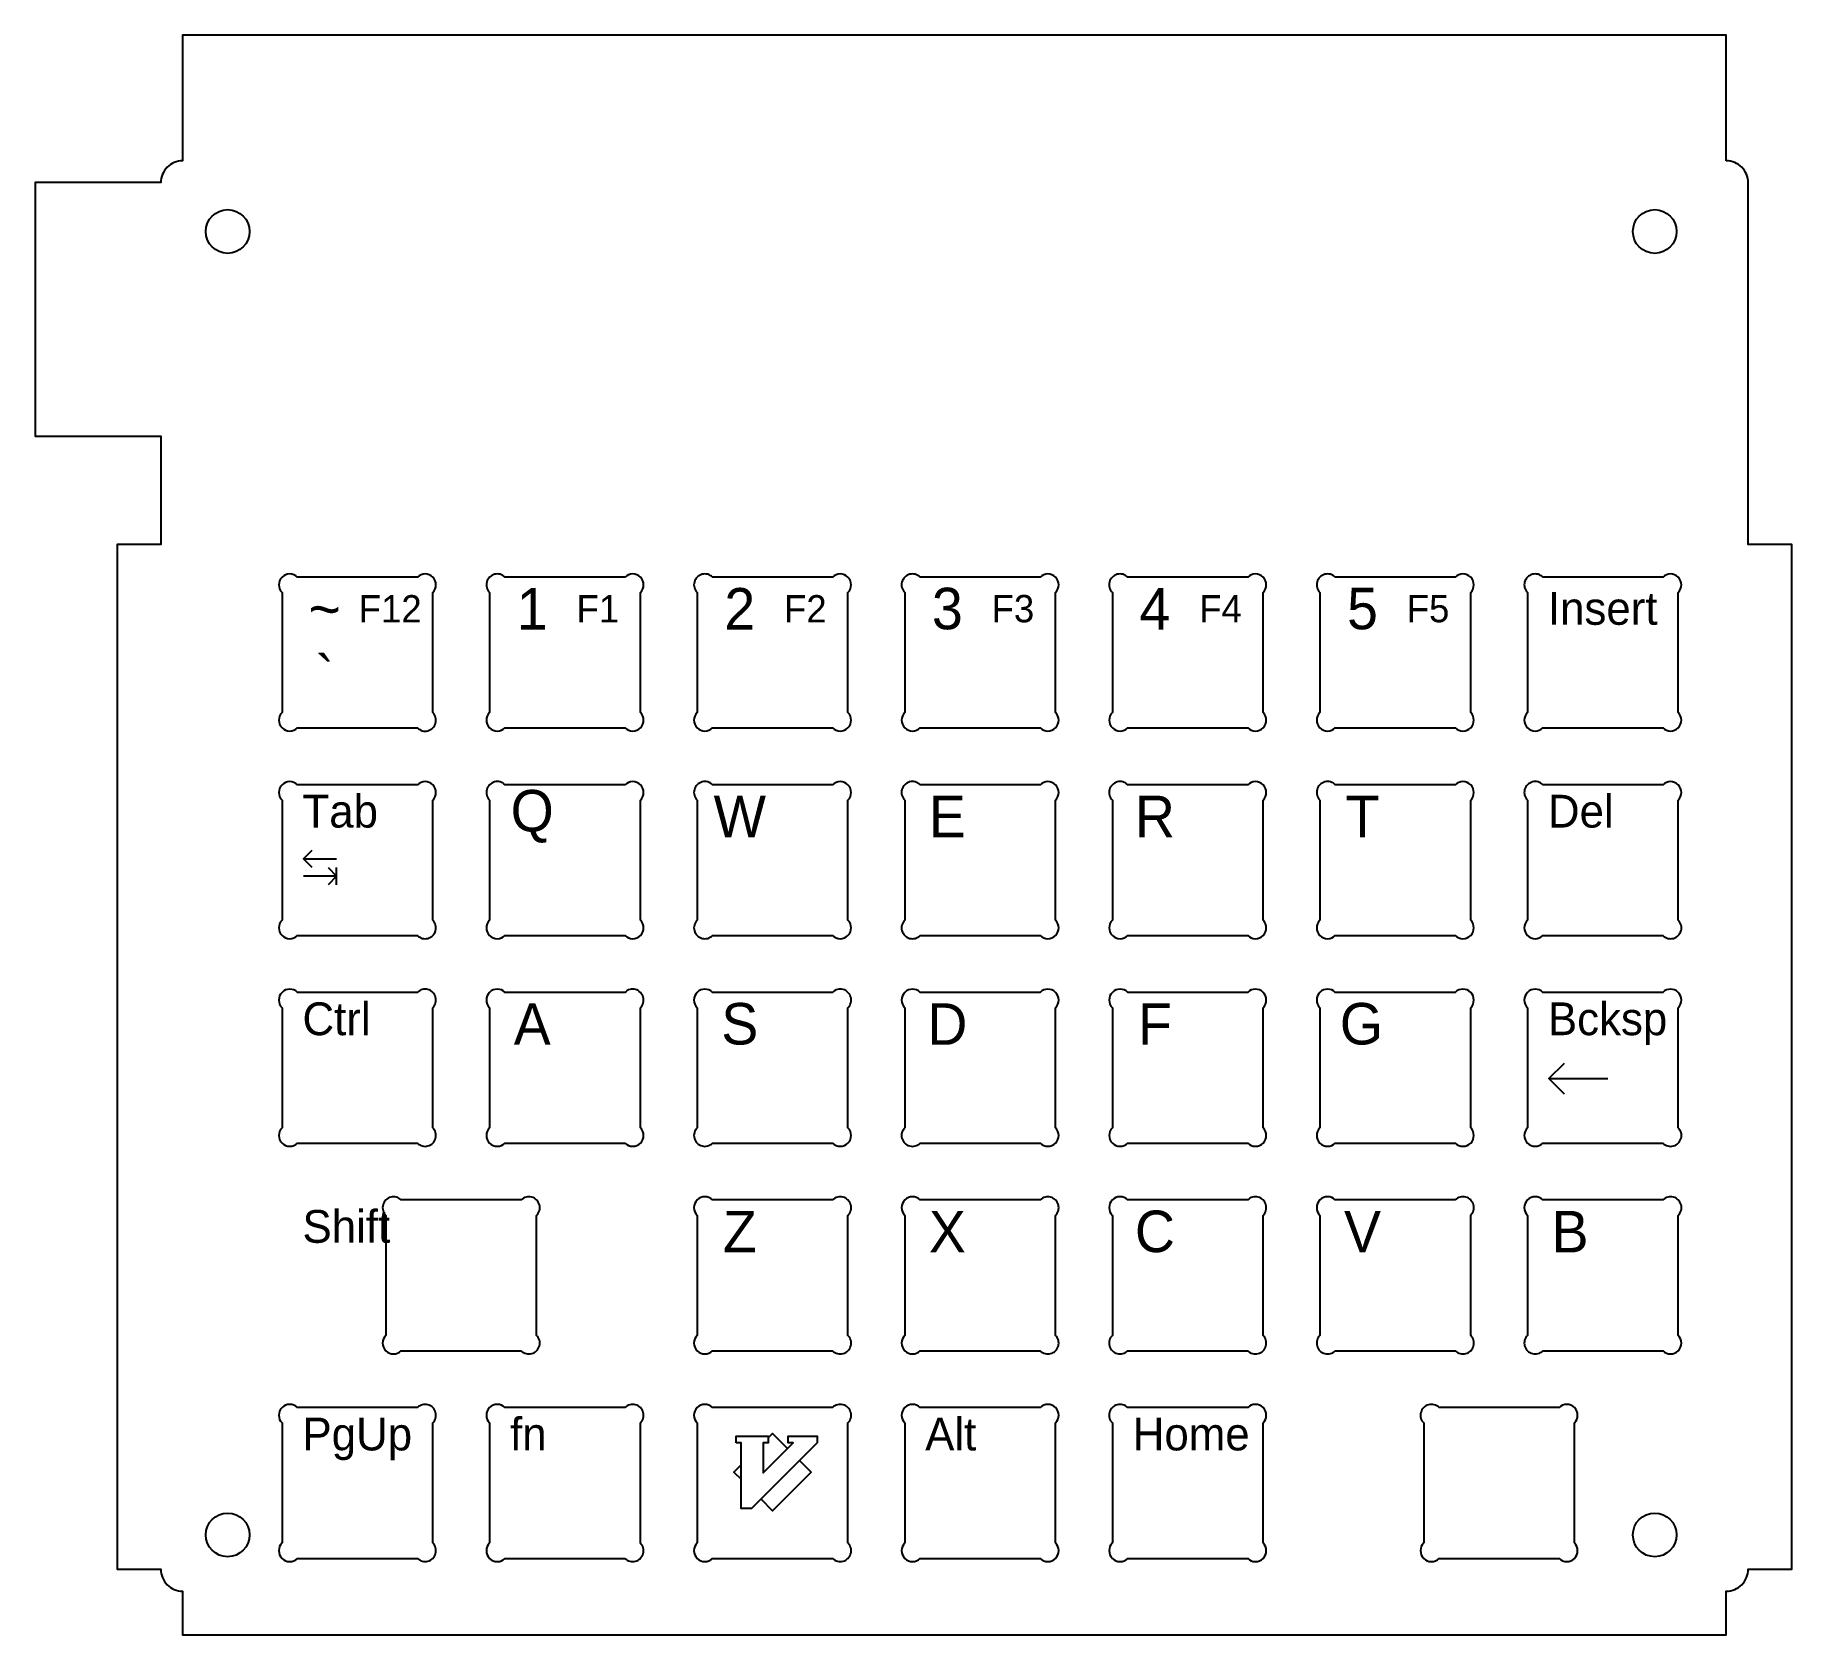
# Model space of a CAD drawing. Header units: millimetres. Extents: x -18 to 143, y -9 to 137.
import ezdxf

# ---------------------------------------------------------------- set-up
doc = ezdxf.new("R2010")
doc.units = ezdxf.units.MM
doc.layers.add('cuts', color=31, linetype='Continuous')
doc.layers.add('key-legends', color=51, linetype='Continuous')
doc.styles.get("Standard").update_dxf_attribs({"font": 'arial.ttf'})

msp = doc.modelspace()

# ---------------------------------------------------------------- linework, layer by layer
at = {"layer": 'cuts'}
for points in [[(137.18, 125.75), (137.18, 137.25), (-4.12, 137.25), (-4.12, 125.75, 0.414214), (-6.12, 123.75), (-17.62, 123.75), (-17.62, 100.55), (-6.12, 100.55), (-6.12, 90.65), (-10.12, 90.65), (-10.12, -3.15), (-6.12, -3.15, 0.414214), (-4.12, -5.15), (-4.12, -9.15), (137.18, -9.15), (137.18, -5.15, 0.414214), (139.18, -3.15), (143.18, -3.15), (143.18, 90.65), (139.18, 90.65), (139.18, 123.75, 0.414214)], [(18.78, 75.26), (18.78, 86.24, 1), (17.37, 87.65), (6.39, 87.65, 1), (4.98, 86.24), (4.98, 75.26, 1), (6.39, 73.85), (17.37, 73.85, 1)], [(37.78, 75.26), (37.78, 86.24, 1), (36.37, 87.65), (25.39, 87.65, 1), (23.98, 86.24), (23.98, 75.26, 1), (25.39, 73.85), (36.37, 73.85, 1)], [(56.78, 75.26), (56.78, 86.24, 1), (55.37, 87.65), (44.39, 87.65, 1), (42.98, 86.24), (42.98, 75.26, 1), (44.39, 73.85), (55.37, 73.85, 1)], [(75.78, 75.26), (75.78, 86.24, 1), (74.37, 87.65), (63.39, 87.65, 1), (61.98, 86.24), (61.98, 75.26, 1), (63.39, 73.85), (74.37, 73.85, 1)], [(94.78, 75.26), (94.78, 86.24, 1), (93.37, 87.65), (82.39, 87.65, 1), (80.98, 86.24), (80.98, 75.26, 1), (82.39, 73.85), (93.37, 73.85, 1)], [(113.78, 75.26), (113.78, 86.24, 1), (112.37, 87.65), (101.39, 87.65, 1), (99.98, 86.24), (99.98, 75.26, 1), (101.39, 73.85), (112.37, 73.85, 1)], [(132.78, 75.26), (132.78, 86.24, 1), (131.37, 87.65), (120.39, 87.65, 1), (118.98, 86.24), (118.98, 75.26, 1), (120.39, 73.85), (131.37, 73.85, 1)], [(18.78, 56.26), (18.78, 67.24, 1), (17.37, 68.65), (6.39, 68.65, 1), (4.98, 67.24), (4.98, 56.26, 1), (6.39, 54.85), (17.37, 54.85, 1)], [(37.78, 56.26), (37.78, 67.24, 1), (36.37, 68.65), (25.39, 68.65, 1), (23.98, 67.24), (23.98, 56.26, 1), (25.39, 54.85), (36.37, 54.85, 1)], [(56.78, 56.26), (56.78, 67.24, 1), (55.37, 68.65), (44.39, 68.65, 1), (42.98, 67.24), (42.98, 56.26, 1), (44.39, 54.85), (55.37, 54.85, 1)], [(75.78, 56.26), (75.78, 67.24, 1), (74.37, 68.65), (63.39, 68.65, 1), (61.98, 67.24), (61.98, 56.26, 1), (63.39, 54.85), (74.37, 54.85, 1)], [(94.78, 56.26), (94.78, 67.24, 1), (93.37, 68.65), (82.39, 68.65, 1), (80.98, 67.24), (80.98, 56.26, 1), (82.39, 54.85), (93.37, 54.85, 1)], [(113.78, 56.26), (113.78, 67.24, 1), (112.37, 68.65), (101.39, 68.65, 1), (99.98, 67.24), (99.98, 56.26, 1), (101.39, 54.85), (112.37, 54.85, 1)], [(132.78, 56.26), (132.78, 67.24, 1), (131.37, 68.65), (120.39, 68.65, 1), (118.98, 67.24), (118.98, 56.26, 1), (120.39, 54.85), (131.37, 54.85, 1)], [(18.78, 37.26), (18.78, 48.24, 1), (17.37, 49.65), (6.39, 49.65, 1), (4.98, 48.24), (4.98, 37.26, 1), (6.39, 35.85), (17.37, 35.85, 1)], [(37.78, 37.26), (37.78, 48.24, 1), (36.37, 49.65), (25.39, 49.65, 1), (23.98, 48.24), (23.98, 37.26, 1), (25.39, 35.85), (36.37, 35.85, 1)], [(56.78, 37.26), (56.78, 48.24, 1), (55.37, 49.65), (44.39, 49.65, 1), (42.98, 48.24), (42.98, 37.26, 1), (44.39, 35.85), (55.37, 35.85, 1)], [(75.78, 37.26), (75.78, 48.24, 1), (74.37, 49.65), (63.39, 49.65, 1), (61.98, 48.24), (61.98, 37.26, 1), (63.39, 35.85), (74.37, 35.85, 1)], [(94.78, 37.26), (94.78, 48.24, 1), (93.37, 49.65), (82.39, 49.65, 1), (80.98, 48.24), (80.98, 37.26, 1), (82.39, 35.85), (93.37, 35.85, 1)], [(113.78, 37.26), (113.78, 48.24, 1), (112.37, 49.65), (101.39, 49.65, 1), (99.98, 48.24), (99.98, 37.26, 1), (101.39, 35.85), (112.37, 35.85, 1)], [(132.78, 37.26), (132.78, 48.24, 1), (131.37, 49.65), (120.39, 49.65, 1), (118.98, 48.24), (118.98, 37.26, 1), (120.39, 35.85), (131.37, 35.85, 1)], [(28.28, 18.26), (28.28, 29.24, 1), (26.87, 30.65), (15.89, 30.65, 1), (14.48, 29.24), (14.48, 18.26, 1), (15.89, 16.85), (26.87, 16.85, 1)], [(56.78, 18.26), (56.78, 29.24, 1), (55.37, 30.65), (44.39, 30.65, 1), (42.98, 29.24), (42.98, 18.26, 1), (44.39, 16.85), (55.37, 16.85, 1)], [(75.78, 18.26), (75.78, 29.24, 1), (74.37, 30.65), (63.39, 30.65, 1), (61.98, 29.24), (61.98, 18.26, 1), (63.39, 16.85), (74.37, 16.85, 1)], [(94.78, 18.26), (94.78, 29.24, 1), (93.37, 30.65), (82.39, 30.65, 1), (80.98, 29.24), (80.98, 18.26, 1), (82.39, 16.85), (93.37, 16.85, 1)], [(113.78, 18.26), (113.78, 29.24, 1), (112.37, 30.65), (101.39, 30.65, 1), (99.98, 29.24), (99.98, 18.26, 1), (101.39, 16.85), (112.37, 16.85, 1)], [(132.78, 18.26), (132.78, 29.24, 1), (131.37, 30.65), (120.39, 30.65, 1), (118.98, 29.24), (118.98, 18.26, 1), (120.39, 16.85), (131.37, 16.85, 1)], [(18.78, -0.74), (18.78, 10.24, 1), (17.37, 11.65), (6.39, 11.65, 1), (4.98, 10.24), (4.98, -0.74, 1), (6.39, -2.15), (17.37, -2.15, 1)], [(37.78, -0.74), (37.78, 10.24, 1), (36.37, 11.65), (25.39, 11.65, 1), (23.98, 10.24), (23.98, -0.74, 1), (25.39, -2.15), (36.37, -2.15, 1)], [(56.78, -0.74), (56.78, 10.24, 1), (55.37, 11.65), (44.39, 11.65, 1), (42.98, 10.24), (42.98, -0.74, 1), (44.39, -2.15), (55.37, -2.15, 1)], [(75.78, -0.74), (75.78, 10.24, 1), (74.37, 11.65), (63.39, 11.65, 1), (61.98, 10.24), (61.98, -0.74, 1), (63.39, -2.15), (74.37, -2.15, 1)], [(94.78, -0.74), (94.78, 10.24, 1), (93.37, 11.65), (82.39, 11.65, 1), (80.98, 10.24), (80.98, -0.74, 1), (82.39, -2.15), (93.37, -2.15, 1)], [(123.28, -0.74), (123.28, 10.24, 1), (121.87, 11.65), (110.89, 11.65, 1), (109.48, 10.24), (109.48, -0.74, 1), (110.89, -2.15), (121.87, -2.15, 1)]]:
    msp.add_lwpolyline(points, format="xyb", close=True, dxfattribs=at)
for centre in [(0, 119.28), (130.63, 119.28), (0, 0), (130.63, 0)]:
    msp.add_circle(centre, 2, dxfattribs=at)
at = {"layer": 'key-legends'}
for p, q in [((6.94, 61.87), (9.98, 61.87)), ((9.98, 60.28), (6.94, 60.28)), ((9.98, 59.49), (9.98, 61.08)), ((120.94, 41.76), (126.34, 41.76))]:
    msp.add_line(p, q, dxfattribs=at)
for points in [[(7.74, 61.08), (6.94, 61.87), (7.74, 62.67)], [(9.19, 61.08), (9.98, 60.28), (9.19, 59.49)], [(122.36, 40.34), (120.94, 41.76), (122.36, 43.17)], [(51.26, 7.9), (49.88, 9.29), (49.47, 8.87)], [(48.81, 3.29), (49.88, 2.21), (53.42, 5.75), (52.34, 6.82)], [(47, 6.41), (46.34, 5.75), (47, 5.09)]]:
    msp.add_lwpolyline(points, dxfattribs=at)
msp.add_lwpolyline([(46.56, 8.43), (46.56, 9.03), (49.47, 9.03), (49.47, 8.43), (49.02, 8.43), (49.02, 5.67), (51.78, 8.43), (51.32, 8.43), (51.32, 9.03), (53.95, 9.03), (53.95, 8.43), (47.94, 2.42), (47, 2.42), (47, 8.43)], close=True, dxfattribs=at)

# ---------------------------------------------------------------- texts
for s, insert, char_height, attachment_point in [('{\\fFutura Lt BT|b0|i0|c0|p34;F12}', (14.88, 84.75), 2.5, 5), ('{\\fFutura Lt BT|b0|i0|c0|p34;1}', (27.88, 84.75), 3.8, 5), ('{\\fFutura Lt BT|b0|i0|c0|p34;F1}', (33.88, 84.75), 2.5, 5), ('{\\fFutura Lt BT|b0|i0|c0|p34;2}', (46.88, 84.75), 3.8, 5), ('{\\fFutura Lt BT|b0|i0|c0|p34;F2}', (52.88, 84.75), 2.5, 5), ('{\\fFutura Lt BT|b0|i0|c0|p34;3}', (65.88, 84.75), 3.8, 5), ('{\\fFutura Lt BT|b0|i0|c0|p34;F3}', (71.88, 84.75), 2.5, 5), ('{\\fFutura Lt BT|b0|i0|c0|p34;4}', (84.88, 84.75), 3.8, 5), ('{\\fFutura Lt BT|b0|i0|c0|p34;F4}', (90.88, 84.75), 2.5, 5), ('{\\fFutura Lt BT|b0|i0|c0|p34;5}', (103.88, 84.75), 3.8, 5), ('{\\fFutura Lt BT|b0|i0|c0|p34;F5}', (109.88, 84.75), 2.5, 5), ('{\\fFutura Lt BT|b0|i0|c0|p34;Insert}', (120.85, 86.29), 3, 1), ('{\\fFutura Lt BT|b0|i0|c0|p34;~}', (8.88, 84.75), 3.8, 5), ('{\\fFutura Lt BT|b0|i0|c0|p34;`}', (8.88, 78.58), 3.8, 5), ('{\\fFutura Lt BT|b0|i0|c0|p34;Tab}', (6.85, 67.73), 3, 1), ('{\\fFutura Lt BT|b0|i0|c0|p34;Q}', (27.88, 65.75), 3.8, 5), ('{\\fFutura Lt BT|b0|i0|c0|p34;W}', (46.88, 65.75), 3.8, 5), ('{\\fFutura Lt BT|b0|i0|c0|p34;E}', (65.88, 65.75), 3.8, 5), ('{\\fFutura Lt BT|b0|i0|c0|p34;R}', (84.88, 65.75), 3.8, 5), ('{\\fFutura Lt BT|b0|i0|c0|p34;T}', (103.88, 65.75), 3.8, 5), ('{\\fFutura Lt BT|b0|i0|c0|p34;Del}', (120.85, 67.73), 3, 1), ('{\\fFutura Lt BT|b0|i0|c0|p34;Ctrl}', (6.85, 48.73), 3, 1), ('{\\fFutura Lt BT|b0|i0|c0|p34;A}', (27.88, 46.75), 3.8, 5), ('{\\fFutura Lt BT|b0|i0|c0|p34;S}', (46.88, 46.75), 3.8, 5), ('{\\fFutura Lt BT|b0|i0|c0|p34;D}', (65.88, 46.75), 3.8, 5), ('{\\fFutura Lt BT|b0|i0|c0|p34;F}', (84.88, 46.75), 3.8, 5), ('{\\fFutura Lt BT|b0|i0|c0|p34;G}', (103.78, 46.75), 3.8, 5), ('{\\fFutura Lt BT|b0|i0|c0|p34;Bcksp}', (120.85, 48.73), 3, 1), ('{\\fFutura Lt BT|b0|i0|c0|p34;Shift}', (6.85, 29.73), 3, 1), ('{\\fFutura Lt BT|b0|i0|c0|p34;Z}', (46.88, 27.75), 3.8, 5), ('{\\fFutura Lt BT|b0|i0|c0|p34;X}', (65.88, 27.75), 3.8, 5), ('{\\fFutura Lt BT|b0|i0|c0|p34;C}', (84.88, 27.75), 3.8, 5), ('{\\fFutura Lt BT|b0|i0|c0|p34;V}', (103.88, 27.75), 3.8, 5), ('{\\fFutura Lt BT|b0|i0|c0|p34;B}', (122.88, 27.75), 3.8, 5), ('{\\fFutura Lt BT|b0|i0|c0|p34;PgUp}', (6.85, 10.73), 3, 1), ('{\\fFutura Lt BT|b0|i0|c0|p34;fn}', (25.85, 10.73), 3, 1), ('{\\fFutura Lt BT|b0|i0|c0|p34;Alt}', (63.85, 10.73), 3, 1), ('{\\fFutura Lt BT|b0|i0|c0|p34;Home}', (82.85, 10.73), 3, 1)]:
    msp.add_mtext_dynamic_manual_height_columns(s, width=4.0589, gutter_width=50, heights=[0], dxfattribs=dict(at, insert=insert, char_height=char_height, attachment_point=attachment_point))

doc.saveas('drawing.dxf')
